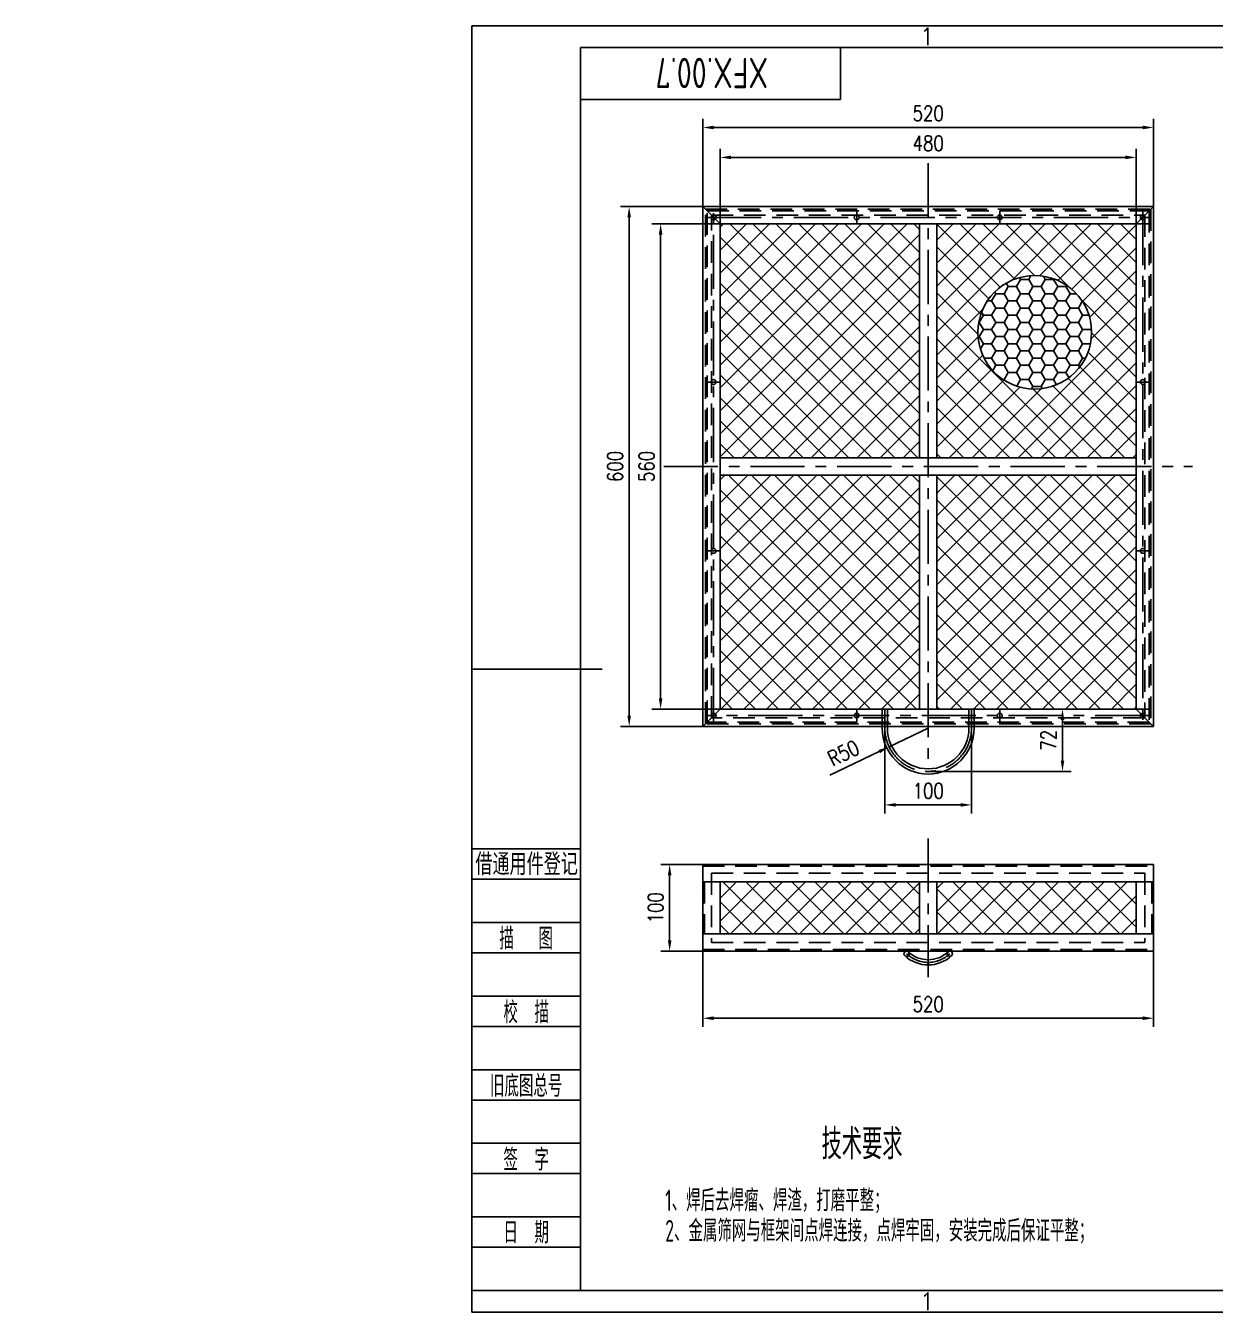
# Model space of a CAD drawing. Header units: inches. Extents: x -640 to 1975, y -25 to 1460.
# Drawn here: x -640 to 732, y -25 to 1460 of the extents above; entities that cross this region are included whole.
import ezdxf
from ezdxf.enums import TextEntityAlignment as Align

# ---------------------------------------------------------------- set-up
doc = ezdxf.new("R2010")
doc.units = ezdxf.units.IN
doc.header["$LTSCALE"] = 50
doc.linetypes.add('CENTER', pattern=[2, 1.25, -0.25, 0.25, -0.25])
doc.linetypes.add('DASHED', pattern=[0.75, 0.5, -0.25])
for name, color, linetype in [('1轮廓实线层', 7, 'Continuous'), ('2细线层', 4, 'Continuous'), ('3中心线层', 1, 'CENTER'), ('4虚线层', 6, 'DASHED'), ('5剖面线层', 2, 'Continuous'), ('6文字层', 3, 'Continuous'), ('7标注层', 4, 'Continuous'), ('图框层', 7, 'Continuous')]:
    doc.layers.add(name, color=color, linetype=linetype)
doc.styles.add('PC_TEXTSTYLE', font='isocp.shx', dxfattribs={"width": 0.8, "bigfont": 'hzfs.shx'})
doc.styles.add('TH_GBDIM', font='romans.shx', dxfattribs={"width": 0.8, "bigfont": 'gbcbig.shx'})
doc.dimstyles.new('TH_GBDIM', dxfattribs={"dimscale": 5, "dimtxt": 3.5, "dimasz": 2.5, "dimexe": 2, "dimexo": 0, "dimgap": 1.5, "dimtad": 1, "dimdec": 1, "dimdsep": 46, "dimtxsty": 'TH_GBDIM', "dimcen": 2.5, "dimclrd": 130, "dimclre": 130, "dimclrt": 3, "dimadec": 0, "dimazin": 2, "dimtfac": 0.714286, "dimtdec": 1, "dimtmove": 0, "dimatfit": 3, "dimfxl": 0, "dimtzin": 0, "dimlwd": -1, "dimlwe": -1, "dimarcsym": 0})

# ---------------------------------------------------------------- blocks, each defined once
blk = doc.blocks.new('*D8')
at = {"layer": '7标注层', "color": 130, "transparency": 16777216}
for p, q in [((141.3, 1251.3), (141.3, 1352.5)), ((661.3, 1251.3), (661.3, 1352.5)), ((153.8, 1342.5), (648.8, 1342.5))]:
    blk.add_line(p, q, dxfattribs=at)
for points in [[(153.8, 1344.6), (153.8, 1340.5), (141.3, 1342.5)], [(648.8, 1344.6), (648.8, 1340.5), (661.3, 1342.5)]]:
    blk.add_solid(points, dxfattribs=at)
at = {"layer": 'Defpoints', "color": 0, "transparency": 16777216}
for p in [(661.3, 1342.5), (141.3, 1251.3), (661.3, 1251.3)]:
    blk.add_point(p, dxfattribs=at)
at = {"layer": '7标注层', "color": 3, "transparency": 16777216, "insert": (401.3, 1358.8), "char_height": 17.5, "attachment_point": 5, "style": 'TH_GBDIM'}
blk.add_mtext('520', dxfattribs=at)
blk = doc.blocks.new('*D9')
at = {"layer": '7标注层', "color": 130, "transparency": 16777216}
for p, q in [((141.3, 1251.3), (46.3, 1251.3)), ((56.3, 1238.8), (56.3, 663.8)), ((141.3, 651.3), (46.3, 651.3))]:
    blk.add_line(p, q, dxfattribs=at)
for points in [[(54.3, 1238.8), (58.4, 1238.8), (56.3, 1251.3)], [(54.3, 663.8), (58.4, 663.8), (56.3, 651.3)]]:
    blk.add_solid(points, dxfattribs=at)
at = {"layer": 'Defpoints', "color": 0, "transparency": 16777216}
for p in [(141.3, 1251.3), (56.3, 651.3), (141.3, 651.3)]:
    blk.add_point(p, dxfattribs=at)
at = {"layer": '7标注层', "color": 3, "transparency": 16777216, "insert": (40.1, 951.3), "char_height": 17.5, "attachment_point": 5, "rotation": 90, "style": 'TH_GBDIM'}
blk.add_mtext('600', dxfattribs=at)
blk = doc.blocks.new('*D17')
at = {"layer": '7标注层', "color": 130, "transparency": 16777216}
for p, q in [((161.3, 1231.3), (82.6, 1231.3)), ((92.6, 1218.8), (92.6, 683.8)), ((161.3, 671.3), (82.6, 671.3))]:
    blk.add_line(p, q, dxfattribs=at)
for points in [[(90.5, 1218.8), (94.7, 1218.8), (92.6, 1231.3)], [(90.5, 683.8), (94.7, 683.8), (92.6, 671.3)]]:
    blk.add_solid(points, dxfattribs=at)
at = {"layer": 'Defpoints', "color": 0, "transparency": 16777216}
for p in [(161.3, 1231.3), (92.6, 671.3), (161.3, 671.3)]:
    blk.add_point(p, dxfattribs=at)
at = {"layer": '7标注层', "color": 3, "transparency": 16777216, "insert": (76.4, 951.3), "char_height": 17.5, "attachment_point": 5, "rotation": 90, "style": 'TH_GBDIM'}
blk.add_mtext('560', dxfattribs=at)
blk = doc.blocks.new('*D18')
at = {"layer": '7标注层', "color": 130, "transparency": 16777216}
for p, q in [((161.3, 1231.3), (161.3, 1318)), ((173.8, 1308), (628.8, 1308)), ((641.3, 1231.3), (641.3, 1318))]:
    blk.add_line(p, q, dxfattribs=at)
for points in [[(173.8, 1310.1), (173.8, 1306), (161.3, 1308)], [(628.8, 1310.1), (628.8, 1306), (641.3, 1308)]]:
    blk.add_solid(points, dxfattribs=at)
at = {"layer": 'Defpoints', "color": 0, "transparency": 16777216}
for p in [(641.3, 1308), (161.3, 1231.3), (641.3, 1231.3)]:
    blk.add_point(p, dxfattribs=at)
at = {"layer": '7标注层', "color": 3, "transparency": 16777216, "insert": (401.3, 1324.3), "char_height": 17.5, "attachment_point": 5, "style": 'TH_GBDIM'}
blk.add_mtext('480', dxfattribs=at)
blk = doc.blocks.new('*D28')
at = {"layer": '7标注层', "color": 130, "transparency": 16777216}
for p, q in [((351.3, 651.3), (351.3, 550.6)), ((451.3, 651.3), (451.3, 550.6)), ((363.8, 560.6), (438.8, 560.6))]:
    blk.add_line(p, q, dxfattribs=at)
for points in [[(363.8, 562.7), (363.8, 558.6), (351.3, 560.6)], [(438.8, 562.7), (438.8, 558.6), (451.3, 560.6)]]:
    blk.add_solid(points, dxfattribs=at)
at = {"layer": 'Defpoints', "color": 0, "transparency": 16777216}
for p in [(351.3, 651.3), (451.3, 651.3), (451.3, 560.6)]:
    blk.add_point(p, dxfattribs=at)
at = {"layer": '7标注层', "color": 3, "transparency": 16777216, "insert": (401.3, 576.9), "char_height": 17.5, "attachment_point": 5, "style": 'TH_GBDIM'}
blk.add_mtext('100', dxfattribs=at)
blk = doc.blocks.new('*D29')
at = {"layer": '7标注层', "color": 130, "transparency": 16777216}
for p, q in [((401.3, 649.3), (356.2, 627.7)), ((287.7, 594.8), (344.9, 622.2))]:
    blk.add_line(p, q, dxfattribs=at)
blk.add_solid([(344, 624.1), (345.8, 620.4), (356.2, 627.7)], dxfattribs=at)
at = {"layer": 'Defpoints', "color": 0, "transparency": 16777216}
for p in [(401.3, 649.3), (356.2, 627.7)]:
    blk.add_point(p, dxfattribs=at)
at = {"layer": '7标注层', "color": 3, "transparency": 16777216, "insert": (303.6, 620.5), "char_height": 17.5, "attachment_point": 5, "rotation": 25.6244, "style": 'TH_GBDIM'}
blk.add_mtext('R50', dxfattribs=at)
blk = doc.blocks.new('*D30')
at = {"layer": '7标注层', "color": 130, "transparency": 16777216}
for p, q in [((141.3, 491.9), (93, 491.9)), ((103, 479.4), (103, 404.4)), ((141.3, 391.9), (93, 391.9))]:
    blk.add_line(p, q, dxfattribs=at)
for points in [[(101, 479.4), (105.1, 479.4), (103, 491.9)], [(101, 404.4), (105.1, 404.4), (103, 391.9)]]:
    blk.add_solid(points, dxfattribs=at)
at = {"layer": 'Defpoints', "color": 0, "transparency": 16777216}
for p in [(141.3, 491.9), (103, 391.9), (141.3, 391.9)]:
    blk.add_point(p, dxfattribs=at)
at = {"layer": '7标注层', "color": 3, "transparency": 16777216, "insert": (86.8, 441.9), "char_height": 17.5, "attachment_point": 5, "rotation": 90, "style": 'TH_GBDIM'}
blk.add_mtext('100', dxfattribs=at)
blk = doc.blocks.new('*D31')
at = {"layer": '7标注层', "color": 130, "transparency": 16777216}
for p, q in [((476.3, 671.3), (566.2, 671.3)), ((556.2, 611.8), (556.2, 658.8)), ((401.3, 599.3), (566.2, 599.3))]:
    blk.add_line(p, q, dxfattribs=at)
for points in [[(554.1, 658.8), (558.3, 658.8), (556.2, 671.3)], [(554.1, 611.8), (558.3, 611.8), (556.2, 599.3)]]:
    blk.add_solid(points, dxfattribs=at)
at = {"layer": 'Defpoints', "color": 0, "transparency": 16777216}
for p in [(476.3, 671.3), (556.2, 671.3), (401.3, 599.3)]:
    blk.add_point(p, dxfattribs=at)
at = {"layer": '7标注层', "color": 3, "transparency": 16777216, "insert": (540, 635.3), "char_height": 17.5, "attachment_point": 5, "rotation": 90, "style": 'TH_GBDIM'}
blk.add_mtext('72', dxfattribs=at)
blk = doc.blocks.new('*D33')
at = {"layer": '7标注层', "color": 130, "transparency": 16777216}
for p, q in [((141.3, 391.9), (141.3, 304.4)), ((661.3, 391.9), (661.3, 304.4)), ((153.8, 314.4), (648.8, 314.4))]:
    blk.add_line(p, q, dxfattribs=at)
for points in [[(153.8, 316.5), (153.8, 312.3), (141.3, 314.4)], [(648.8, 316.5), (648.8, 312.3), (661.3, 314.4)]]:
    blk.add_solid(points, dxfattribs=at)
at = {"layer": 'Defpoints', "color": 0, "transparency": 16777216}
for p in [(141.3, 391.9), (661.3, 391.9), (661.3, 314.4)]:
    blk.add_point(p, dxfattribs=at)
at = {"layer": '7标注层', "color": 3, "transparency": 16777216, "insert": (401.3, 330.6), "char_height": 17.5, "attachment_point": 5, "style": 'TH_GBDIM'}
blk.add_mtext('520', dxfattribs=at)
blk = doc.blocks.new('PC_FJL_BLOCK')
at = {"layer": '2细线层'}
for p, q in [((-25, 102), (0, 102)), ((-25, 95), (0, 95)), ((-25, 85), (0, 85)), ((-25, 78), (0, 78)), ((-25, 68), (0, 68)), ((-25, 61), (0, 61)), ((-25, 51), (0, 51)), ((-25, 44), (0, 44)), ((-25, 34), (0, 34)), ((-25, 27), (0, 27)), ((-25, 17), (0, 17)), ((-25, 10), (0, 10)), ((-25, 0), (0, 0))]:
    blk.add_line(p, q, dxfattribs=at)
at = {"layer": '6文字层', "color": 3, "style": 'PC_TEXTSTYLE', "width": 0.715685}
blk.add_text('借通用件登记', height=5, dxfattribs=at).set_placement((-24.22, 95.91), (-0.56, 95.91), align=Align.FIT)
at = {"layer": '6文字层', "color": 3, "style": 'PC_TEXTSTYLE'}
for s, width, p in [('描   图', 0.6667, (-12.5, 81.5)), ('校  描', 0.667, (-12.5, 64.5)), ('旧底图总号', 0.667, (-12.5, 47.5)), ('签  字', 0.667, (-12.5, 30.5)), ('日  期', 0.667, (-12.49, 13.6))]:
    blk.add_text(s, height=5, dxfattribs=dict(at, width=width)).set_placement(p, align=Align.MIDDLE)
at = {"layer": '6文字层', "style": 'PC_TEXTSTYLE'}
for tag, width, p, p2 in [('借通用件登记', 0.671328, (-23.44, 86.36), (-1.25, 86.36)), ('描图', 2.120922, (-23.44, 69.36), (-1.25, 69.36)), ('校图', 2.149976, (-23.75, 52.06), (-1.25, 52.06)), ('旧底图总号', 0.761452, (-22.84, 35.67), (-1.86, 35.67)), ('签字', 2.026939, (-23.14, 18.37), (-1.56, 18.37)), ('日期', 1.89999, (-22.84, 1.37), (-2.17, 1.37))]:
    blk.add_attdef(tag, text='', height=5, dxfattribs=dict(at, width=width)).set_placement(p, p2, align=Align.FIT)
blk = doc.blocks.new('PC_TYDH_BLOCK')
at = {"layer": '2细线层', "linetype": 'Continuous'}
for p in [(60, 0), (0, -12)]:
    blk.add_line(p, (60, -12), dxfattribs=at)
at = {"layer": '6文字层', "style": 'PC_TEXTSTYLE', "width": 1.815486}
blk.add_attdef('图样代号', text='', height=7, rotation=180, dxfattribs=at).set_placement((58.24, -2.4), (2.35, -2.4), align=Align.FIT)

msp = doc.modelspace()

# ---------------------------------------------------------------- hatches: boundary and pattern name
at = {"layer": '5剖面线层', "extrusion": (0, -1.22461e-16, -1)}
h = msp.add_hatch(dxfattribs=at)
h.set_pattern_fill('ANSI31', color=256, scale=5, angle=270, style=0)
h.set_pattern_definition([(315, (788.781, 1138.439), (11.2253, 11.2253), [])])
h.paths.add_polyline_path([(639.76, 1275.18), (639.39, 1274.8), (634.54, 1274.8), (634.16, 1275.18), (634.16, 1276.68), (634.52, 1277.3), (639.4, 1277.3), (639.76, 1276.68)])
at = {"layer": '5剖面线层'}
h = msp.add_hatch(dxfattribs=at)
h.set_pattern_fill('多孔材料', color=256, scale=15)
h.set_pattern_definition([(45, (-149.443, 94.768), (-13.25825, 13.25825), []), (135, (-149.443, 94.768), (-13.25825, -13.25825), [])])
h.paths.add_polyline_path([(391.26, 961.27), (391.26, 1231.27), (161.26, 1231.27), (161.26, 961.27)])
h.paths.add_polyline_path([(161.26, 941.27), (161.26, 671.27), (391.26, 671.27), (391.26, 941.27)])
h.paths.add_polyline_path([(411.26, 671.27), (641.26, 671.27), (641.26, 941.27), (411.26, 941.27)])
h.paths.add_polyline_path([(641.26, 961.27), (641.26, 1231.27), (411.26, 1231.27), (411.26, 961.27)])
h.paths.add_polyline_path([(458.65, 1106.14, -1), (589.73, 1106.14, -1)], flags=16)
h = msp.add_hatch(dxfattribs=at)
h.set_pattern_fill('HONEY', color=256, scale=3)
h.set_pattern_definition([(0, (-149.443, 94.768), (14.2875, 8.24889), [9.525, -19.05]), (120, (-149.443, 94.768), (-14.2875, 8.248893), [9.525, -19.05]), (60, (-149.443, 94.768), (2e-06, 16.497783), [-19.05, 9.525])])
h.paths.add_polyline_path([(589.73, 1106.14, 1), (458.65, 1106.14, 1)])
h = msp.add_hatch(dxfattribs=at)
h.set_pattern_fill('多孔材料', color=256, scale=15)
h.set_pattern_definition([(45, (0, 0), (-13.25825, 13.25825), []), (135, (0, 0), (-13.25825, -13.25825), [])])
h.paths.add_polyline_path([(161.26, 471.86), (161.26, 411.86), (391.26, 411.86), (391.26, 471.86)])
h.paths.add_polyline_path([(411.26, 471.86), (411.26, 411.86), (641.26, 411.86), (641.26, 471.86)])

# ---------------------------------------------------------------- linework, layer by layer
at = {"layer": '1轮廓实线层'}
for p, q in [((141.26, 1251.27), (661.26, 1251.27)), ((141.26, 651.27), (141.26, 1251.27)), ((161.26, 1231.27), (141.26, 1251.27)), ((641.26, 1231.27), (661.26, 1251.27)), ((661.26, 1251.27), (661.26, 651.27)), ((161.26, 1231.27), (641.26, 1231.27)), ((161.26, 671.27), (161.26, 1231.27)), ((391.26, 1231.27), (391.26, 961.27)), ((411.26, 1231.27), (411.26, 961.27)), ((641.26, 1231.27), (641.26, 671.27)), ((161.26, 961.27), (641.26, 961.27)), ((161.26, 941.27), (641.26, 941.27)), ((391.26, 941.27), (391.26, 671.27)), ((411.26, 941.27), (411.26, 671.27)), ((-125, 717.5), (25, 717.5)), ((161.26, 671.27), (141.26, 651.27)), ((641.26, 671.27), (161.26, 671.27)), ((348.26, 649.27), (348.26, 671.27)), ((354.26, 649.27), (354.26, 671.27)), ((448.26, 649.27), (448.26, 671.27)), ((454.26, 649.27), (454.26, 671.27)), ((641.26, 671.27), (661.26, 651.27)), ((348.26, 651.27), (141.26, 651.27)), ((448.26, 651.27), (354.26, 651.27)), ((661.26, 651.27), (454.26, 651.27)), ((141.26, 491.86), (141.26, 391.86)), ((141.26, 491.86), (661.26, 491.86)), ((661.26, 491.86), (661.26, 391.86)), ((141.26, 471.86), (661.26, 471.86)), ((161.26, 471.86), (161.26, 411.86)), ((391.26, 471.86), (391.26, 411.86)), ((411.26, 471.86), (411.26, 411.86)), ((641.26, 471.86), (641.26, 411.86)), ((141.26, 411.86), (661.26, 411.86)), ((141.26, 391.86), (661.26, 391.86))]:
    msp.add_line(p, q, dxfattribs=at)
for centre in [(376.26, 388.86), (426.26, 388.86)]:
    msp.add_circle(centre, 3, dxfattribs=at)
for centre, radius, start, end in [((401.26, 649.27), 53, 180, 0), ((401.26, 649.27), 47, 180, 0), ((401.26, 415.11), 39.25, 226.39718, 313.60282), ((401.26, 415.11), 33.25, 226.39718, 313.60282)]:
    msp.add_arc(centre, radius, start, end, dxfattribs=at)
at = {"layer": '2细线层'}
for p, q in [((-125, -25), (-125, 1460)), ((1975, 1460), (-125, 1460)), ((-125, 1460), (-125, 1435)), ((-125, -25), (-125, 0)), ((-125, -25), (1975, -25))]:
    msp.add_line(p, q, dxfattribs=at)
msp.add_circle((524.19, 1106.14), 65.54, dxfattribs=at)
at = {"layer": '3中心线层'}
for p, q in [((401.26, 1301.27), (401.26, 601.27)), ((401.26, 1301.27), (401.26, 601.27)), ((146.26, 1238.77), (656.26, 1238.77)), ((153.76, 656.27), (153.76, 1246.27)), ((318.76, 1231.27), (318.76, 1246.27)), ((483.76, 1231.27), (483.76, 1246.27)), ((648.76, 1246.27), (648.76, 656.27)), ((161.26, 1048.77), (146.26, 1048.77)), ((641.26, 1048.77), (656.26, 1048.77)), ((96.26, 951.27), (706.26, 951.27)), ((96.26, 951.27), (706.26, 951.27)), ((161.26, 853.77), (146.26, 853.77)), ((641.26, 853.77), (656.26, 853.77)), ((318.76, 671.27), (318.76, 656.27)), ((351.26, 649.27), (351.26, 671.27)), ((451.26, 649.27), (451.26, 671.27)), ((483.76, 671.27), (483.76, 656.27)), ((656.26, 663.77), (146.26, 663.77)), ((401.26, 521.86), (401.26, 361.86))]:
    msp.add_line(p, q, dxfattribs=at)
for centre, radius, start, end in [((401.26, 649.27), 50, 180, 0), ((401.26, 415.11), 36.25, 226.39718, 313.60282)]:
    msp.add_arc(centre, radius, start, end, dxfattribs=at)
at = {"layer": '4虚线层'}
for p, q in [((144.26, 654.27), (144.26, 1248.27)), ((144.26, 1248.27), (658.26, 1248.27)), ((658.26, 1248.27), (658.26, 654.27)), ((146.26, 656.27), (146.26, 1246.27)), ((146.26, 1246.27), (656.26, 1246.27)), ((151.26, 1241.27), (651.26, 1241.27)), ((151.26, 661.27), (151.26, 1241.27)), ((651.26, 1241.27), (651.26, 661.27)), ((656.26, 1246.27), (656.26, 656.27)), ((146.26, 1231.27), (656.26, 1231.27)), ((161.26, 671.27), (161.26, 1231.27)), ((391.26, 1231.27), (391.26, 961.27)), ((411.26, 1231.27), (411.26, 961.27)), ((641.26, 1231.27), (641.26, 671.27)), ((161.26, 961.27), (641.26, 961.27)), ((161.26, 941.27), (641.26, 941.27)), ((391.26, 941.27), (391.26, 671.27)), ((411.26, 941.27), (411.26, 671.27)), ((656.26, 671.27), (146.26, 671.27)), ((658.26, 654.27), (144.26, 654.27)), ((656.26, 656.27), (146.26, 656.27)), ((651.26, 661.27), (151.26, 661.27)), ((348.26, 651.27), (354.26, 651.27)), ((448.26, 651.27), (454.26, 651.27)), ((141.26, 489.86), (661.26, 489.86)), ((151.26, 481.86), (651.26, 481.86)), ((151.26, 481.86), (151.26, 401.86)), ((651.26, 481.86), (651.26, 401.86)), ((143.26, 471.86), (143.26, 411.86)), ((659.26, 471.86), (659.26, 411.86)), ((151.26, 401.86), (651.26, 401.86)), ((141.26, 393.86), (661.26, 393.86))]:
    msp.add_line(p, q, dxfattribs=at)
for centre in [(153.76, 1238.77), (318.76, 1238.77), (483.76, 1238.77), (648.76, 1238.77), (153.76, 1048.77), (648.76, 1048.77), (153.76, 853.77), (648.76, 853.77), (153.76, 663.77), (318.76, 663.77), (483.76, 663.77), (648.76, 663.77)]:
    msp.add_circle(centre, 2.75, dxfattribs=at)
at = {"layer": '图框层'}
for p, q in [((0, 0), (0, 1435)), ((1950, 1435), (0, 1435)), ((0, 0), (1950, 0))]:
    msp.add_line(p, q, dxfattribs=at)

# ---------------------------------------------------------------- block references
ref = msp.add_blockref('PC_TYDH_BLOCK', (0, 1435), dxfattribs=dict(at, xscale=5, yscale=5, zscale=5))
ref.add_attrib('图样代号', 'XFX.00.7', dxfattribs={"layer": '6文字层', "height": 35, "rotation": 180, "style": 'PC_TEXTSTYLE', "width": 0.8}).set_placement((151.46, 1422.98), align=Align.CENTER)
at = {"layer": '图框层', "xscale": 5, "yscale": 5, "zscale": 5}
msp.add_blockref('PC_FJL_BLOCK', (0, 0), dxfattribs=at)

# ---------------------------------------------------------------- texts
at = {"layer": '6文字层', "style": 'TH_GBDIM'}
for p in [(400, 1447.5), (400, -12.5)]:
    msp.add_text('1', height=20, dxfattribs=at).set_placement(p, align=Align.MIDDLE)
at = {"layer": '6文字层', "style": 'PC_TEXTSTYLE', "width": 0.667}
msp.add_text('技术要求', height=35, dxfattribs=at).set_placement((324.95, 186.57), align=Align.TOP_CENTER)
for s, p in [('1、焊后去焊瘤、焊渣，打磨平整；', (97.88, 116.57)), ('2、金属筛网与框架间点焊连接，点焊牢固，安装完成后保证平整；', (97.88, 81.57))]:
    msp.add_text(s, height=25, dxfattribs=at).set_placement(p, align=Align.TOP_LEFT)

# ---------------------------------------------------------------- dimensions: what is measured, and where the dimension line sits
at = {"layer": '7标注层'}
dim = msp.add_linear_dim(base=(661.26, 1342.55), p1=(141.26, 1251.27), p2=(661.26, 1251.27), dimstyle='TH_GBDIM', dxfattribs=at)
dim.commit()
dim.dimension.update_dxf_attribs({"geometry": '*D8', "text_midpoint": (401.26, 1342.55), "dimtype": 160})
for base, p1, p2, picture, middle in [((641.26, 1308.05), (161.26, 1231.27), (641.26, 1231.27), '*D18', (401.26, 1324.3)), ((451.26, 560.64), (351.26, 651.27), (451.26, 651.27), '*D28', (401.26, 576.89)), ((661.26, 314.38), (141.26, 391.86), (661.26, 391.86), '*D33', (401.26, 330.63))]:
    dim = msp.add_linear_dim(base=base, p1=p1, p2=p2, dimstyle='TH_GBDIM', dxfattribs=at)
    dim.commit()
    dim.dimension.update_dxf_attribs({"geometry": picture, "text_midpoint": middle})
for base, p1, p2, picture, middle in [((56.34, 651.27), (141.26, 1251.27), (141.26, 651.27), '*D9', (56.34, 951.27)), ((92.62, 671.27), (161.26, 1231.27), (161.26, 671.27), '*D17', (92.62, 951.27))]:
    dim = msp.add_linear_dim(base=base, p1=p1, p2=p2, angle=90, dimstyle='TH_GBDIM', dxfattribs=at)
    dim.commit()
    dim.dimension.update_dxf_attribs({"geometry": picture, "text_midpoint": middle, "dimtype": 160})
for base, p1, p2, picture, middle in [((556.22, 671.27), (401.26, 599.27), (476.35, 671.27), '*D31', (539.97, 635.27)), ((103.04, 391.86), (141.26, 491.86), (141.26, 391.86), '*D30', (86.79, 441.86))]:
    dim = msp.add_linear_dim(base=base, p1=p1, p2=p2, angle=90, dimstyle='TH_GBDIM', dxfattribs=at)
    dim.commit()
    dim.dimension.update_dxf_attribs({"geometry": picture, "text_midpoint": middle})
dim = msp.add_radius_dim(center=(401.26, 649.27), mpoint=(356.18, 627.65), dimstyle='TH_GBDIM', dxfattribs=at)
dim.commit()
dim.dimension.update_dxf_attribs({"geometry": '*D29', "text_midpoint": (303.62, 620.46)})

doc.saveas('drawing.dxf')
